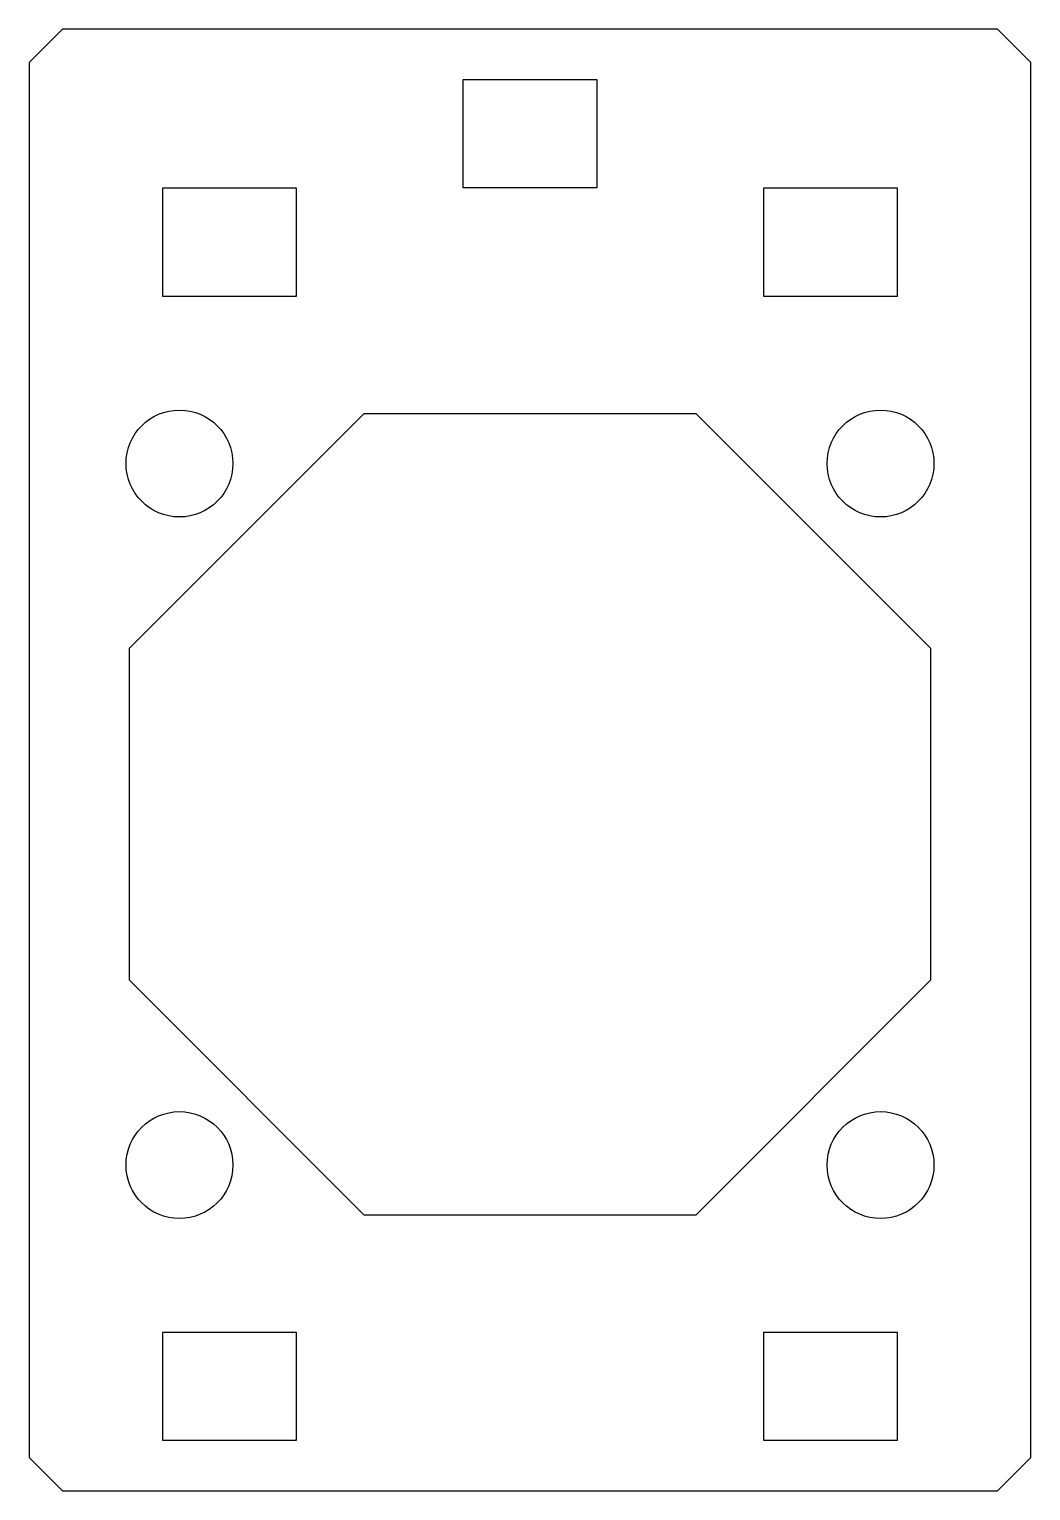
# Model space of a CAD drawing. Header units: millimetres. Extents: x 0 to 60, y 0 to 87.5.
import ezdxf

# ---------------------------------------------------------------- set-up
doc = ezdxf.new("R2010")
doc.units = ezdxf.units.MM

msp = doc.modelspace()

# ---------------------------------------------------------------- linework, layer by layer
for points in [[(2, 87.5), (0, 85.5), (0, 2), (2, 0), (58, 0), (60, 2), (60, 85.5), (58, 87.5)], [(34, 84.5), (34, 78), (26, 78), (26, 84.5)], [(16, 78), (16, 71.5), (8, 71.5), (8, 78)], [(52, 78), (52, 71.5), (44, 71.5), (44, 78)], [(39.941, 16.5), (20.059, 16.5), (6, 30.559), (6, 50.441), (20.059, 64.5), (39.941, 64.5), (54, 50.441), (54, 30.559)], [(16, 9.5), (16, 3), (8, 3), (8, 9.5)], [(52, 9.5), (52, 3), (44, 3), (44, 9.5)]]:
    msp.add_lwpolyline(points, close=True)
for centre in [(9, 61.5), (51, 61.5), (9, 19.5), (51, 19.5)]:
    msp.add_circle(centre, 3.2)

doc.saveas('drawing.dxf')
